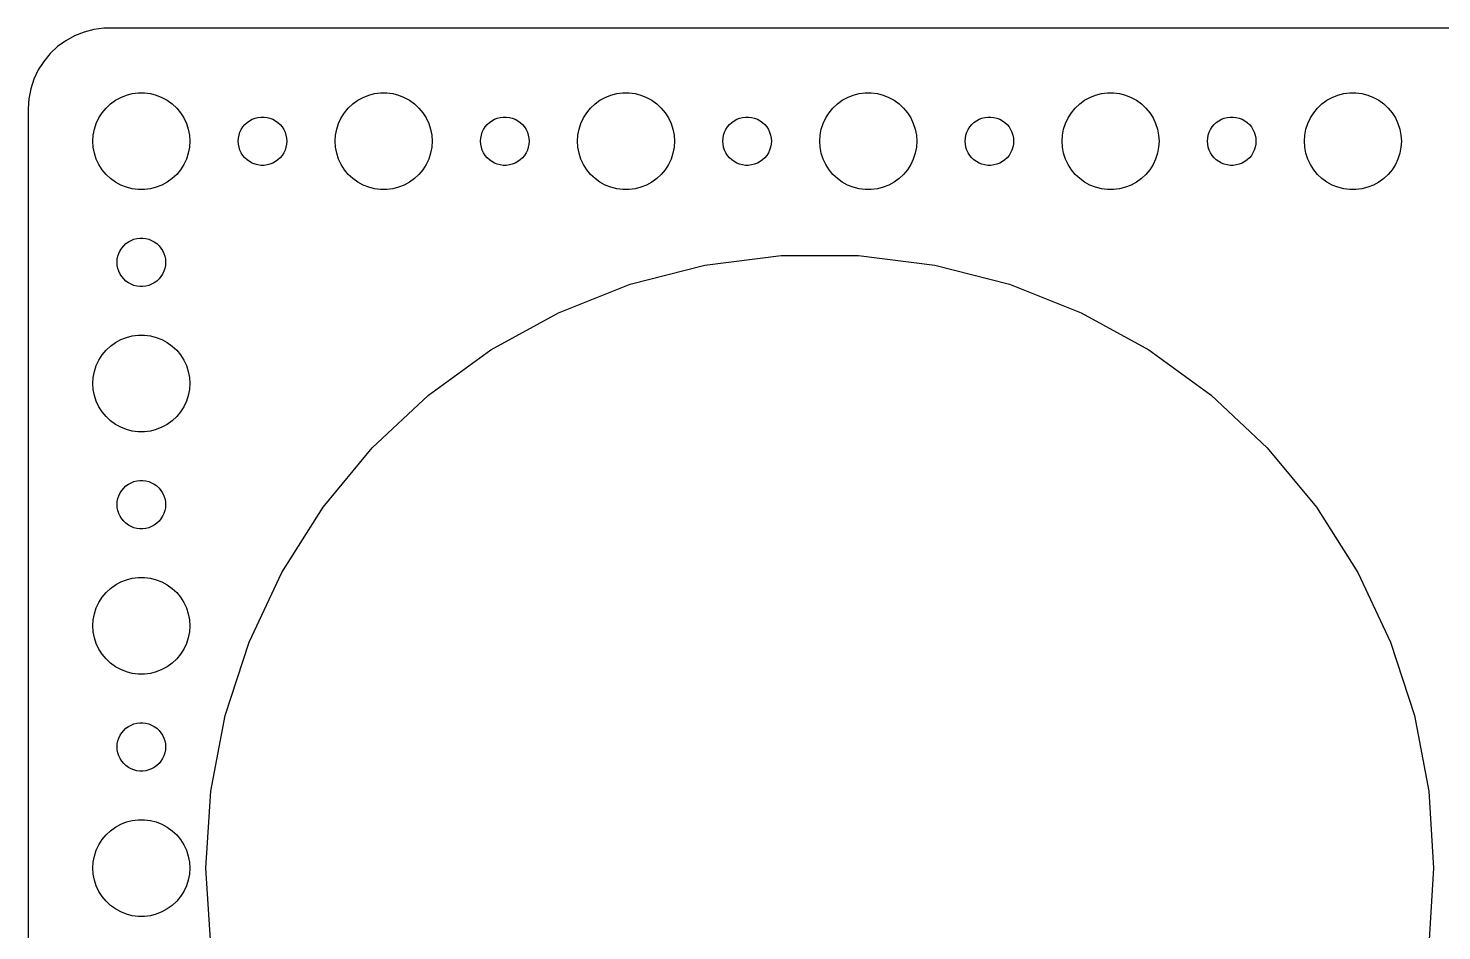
# Model space of a CAD drawing. Header units: metres. Extents: x -90 to 90, y -52 to 52.
# Drawn here: x -89.5 to -2, y -3.9 to 52 of the extents above; entities that cross this region are included whole.
import ezdxf

# ---------------------------------------------------------------- set-up
doc = ezdxf.new("R2010")
doc.units = ezdxf.units.M

msp = doc.modelspace()

# ---------------------------------------------------------------- linework, layer by layer
for p, q in [((-86.0451, 51.7553), (-86.6289, 51.5241)), ((-85.4369, 51.9114), (-86.0451, 51.7553)), ((-84.8139, 51.9901), (-85.4369, 51.9114)), ((84.8139, 51.9901), (-84.8139, 51.9901)), ((-87.6871, 50.8526), (-88.1448, 50.4227)), ((-87.1791, 51.2216), (-87.6871, 50.8526)), ((-86.6289, 51.5241), (-87.1791, 51.2216)), ((-88.5451, 49.9389), (-88.8815, 49.4088)), ((-88.1448, 50.4227), (-88.5451, 49.9389)), ((-88.8815, 49.4088), (-89.1489, 48.8406)), ((-89.3429, 48.2434), (-89.4606, 47.6267)), ((-89.1489, 48.8406), (-89.3429, 48.2434)), ((-89.4606, 47.6267), (-89.5, 47)), ((-84.6869, 47.0536), (-84.4123, 47.3115)), ((-84.4123, 47.3115), (-84.1075, 47.533)), ((-84.1075, 47.533), (-83.7773, 47.7145)), ((-83.7773, 47.7145), (-83.427, 47.8532)), ((-83.427, 47.8532), (-83.0621, 47.9469)), ((-83.0621, 47.9469), (-82.6884, 47.9941)), ((-82.6884, 47.9941), (-82.3116, 47.9941)), ((-82.3116, 47.9941), (-81.9379, 47.9469)), ((-81.9379, 47.9469), (-81.573, 47.8532)), ((-81.573, 47.8532), (-81.2227, 47.7145)), ((-81.2227, 47.7145), (-80.8925, 47.533)), ((-80.8925, 47.533), (-80.5877, 47.3115)), ((-80.5877, 47.3115), (-80.3131, 47.0536)), ((-69.6869, 47.0536), (-69.4123, 47.3115)), ((-69.4123, 47.3115), (-69.1075, 47.533)), ((-69.1075, 47.533), (-68.7773, 47.7145)), ((-68.7773, 47.7145), (-68.427, 47.8532)), ((-68.427, 47.8532), (-68.0621, 47.9469)), ((-68.0621, 47.9469), (-67.6884, 47.9941)), ((-67.6884, 47.9941), (-67.3116, 47.9941)), ((-67.3116, 47.9941), (-66.9379, 47.9469)), ((-66.9379, 47.9469), (-66.573, 47.8532)), ((-66.573, 47.8532), (-66.2227, 47.7145)), ((-66.2227, 47.7145), (-65.8925, 47.533)), ((-65.8925, 47.533), (-65.5877, 47.3115)), ((-65.5877, 47.3115), (-65.3131, 47.0536)), ((-54.6869, 47.0536), (-54.4123, 47.3115)), ((-54.4123, 47.3115), (-54.1075, 47.533)), ((-54.1075, 47.533), (-53.7773, 47.7145)), ((-53.7773, 47.7145), (-53.427, 47.8532)), ((-53.427, 47.8532), (-53.0621, 47.9469)), ((-53.0621, 47.9469), (-52.6884, 47.9941)), ((-52.6884, 47.9941), (-52.3116, 47.9941)), ((-52.3116, 47.9941), (-51.9379, 47.9469)), ((-51.9379, 47.9469), (-51.5729, 47.8532)), ((-51.5729, 47.8532), (-51.2227, 47.7145)), ((-51.2227, 47.7145), (-50.8925, 47.533)), ((-50.8925, 47.533), (-50.5877, 47.3115)), ((-50.5877, 47.3115), (-50.3131, 47.0536)), ((-39.6869, 47.0536), (-39.4123, 47.3115)), ((-39.4123, 47.3115), (-39.1075, 47.533)), ((-39.1075, 47.533), (-38.7773, 47.7145)), ((-38.7773, 47.7145), (-38.427, 47.8532)), ((-38.427, 47.8532), (-38.0621, 47.9469)), ((-38.0621, 47.9469), (-37.6884, 47.9941)), ((-37.6884, 47.9941), (-37.3116, 47.9941)), ((-37.3116, 47.9941), (-36.9379, 47.9469)), ((-36.9379, 47.9469), (-36.5729, 47.8532)), ((-36.5729, 47.8532), (-36.2227, 47.7145)), ((-36.2227, 47.7145), (-35.8925, 47.533)), ((-35.8925, 47.533), (-35.5877, 47.3115)), ((-35.5877, 47.3115), (-35.3131, 47.0536)), ((-24.6869, 47.0536), (-24.4123, 47.3115)), ((-24.4123, 47.3115), (-24.1075, 47.533)), ((-24.1075, 47.533), (-23.7773, 47.7145)), ((-23.7773, 47.7145), (-23.427, 47.8532)), ((-23.427, 47.8532), (-23.0621, 47.9469)), ((-23.0621, 47.9469), (-22.6884, 47.9941)), ((-22.6884, 47.9941), (-22.3116, 47.9941)), ((-22.3116, 47.9941), (-21.9379, 47.9469)), ((-21.9379, 47.9469), (-21.5729, 47.8532)), ((-21.5729, 47.8532), (-21.2227, 47.7145)), ((-21.2227, 47.7145), (-20.8925, 47.533)), ((-20.8925, 47.533), (-20.5877, 47.3115)), ((-20.5877, 47.3115), (-20.3131, 47.0536)), ((-9.6869, 47.0536), (-9.41226, 47.3115)), ((-9.41226, 47.3115), (-9.10747, 47.533)), ((-9.10747, 47.533), (-8.77733, 47.7145)), ((-8.77733, 47.7145), (-8.42705, 47.8532)), ((-8.42705, 47.8532), (-8.06213, 47.9469)), ((-8.06213, 47.9469), (-7.68837, 47.9941)), ((-7.68837, 47.9941), (-7.31161, 47.9941)), ((-7.31161, 47.9941), (-6.93785, 47.9469)), ((-6.93785, 47.9469), (-6.57294, 47.8532)), ((-6.57294, 47.8532), (-6.22266, 47.7145)), ((-6.22266, 47.7145), (-5.89252, 47.533)), ((-5.89252, 47.533), (-5.58772, 47.3115)), ((-5.58772, 47.3115), (-5.31308, 47.0536)), ((-89.5, 47), (-89.5, -47)), ((-85.2893, 46.1044), (-85.1289, 46.4453)), ((-85.1289, 46.4453), (-84.927, 46.7634)), ((-84.927, 46.7634), (-84.6869, 47.0536)), ((-80.3131, 47.0536), (-80.073, 46.7634)), ((-80.073, 46.7634), (-79.8711, 46.4453)), ((-79.8711, 46.4453), (-79.7107, 46.1044)), ((-75.6387, 46.3572), (-75.4635, 46.4266)), ((-75.4635, 46.4266), (-75.2811, 46.4734)), ((-75.2811, 46.4734), (-75.0942, 46.497)), ((-75.0942, 46.497), (-74.9058, 46.497)), ((-74.9058, 46.497), (-74.7189, 46.4734)), ((-74.7189, 46.4734), (-74.5365, 46.4266)), ((-74.5365, 46.4266), (-74.3613, 46.3572)), ((-70.2893, 46.1044), (-70.1289, 46.4453)), ((-70.1289, 46.4453), (-69.927, 46.7634)), ((-69.927, 46.7634), (-69.6869, 47.0536)), ((-65.3131, 47.0536), (-65.073, 46.7634)), ((-65.073, 46.7634), (-64.8711, 46.4453)), ((-64.8711, 46.4453), (-64.7107, 46.1044)), ((-60.6387, 46.3572), (-60.4635, 46.4266)), ((-60.4635, 46.4266), (-60.2811, 46.4734)), ((-60.2811, 46.4734), (-60.0942, 46.497)), ((-60.0942, 46.497), (-59.9058, 46.497)), ((-59.9058, 46.497), (-59.7189, 46.4734)), ((-59.7189, 46.4734), (-59.5365, 46.4266)), ((-59.5365, 46.4266), (-59.3613, 46.3572)), ((-55.2893, 46.1044), (-55.1289, 46.4453)), ((-55.1289, 46.4453), (-54.927, 46.7634)), ((-54.927, 46.7634), (-54.6869, 47.0536)), ((-50.3131, 47.0536), (-50.0729, 46.7634)), ((-50.0729, 46.7634), (-49.8711, 46.4453)), ((-49.8711, 46.4453), (-49.7107, 46.1044)), ((-45.6387, 46.3572), (-45.4635, 46.4266)), ((-45.4635, 46.4266), (-45.2811, 46.4734)), ((-45.2811, 46.4734), (-45.0942, 46.497)), ((-45.0942, 46.497), (-44.9058, 46.497)), ((-44.9058, 46.497), (-44.7189, 46.4734)), ((-44.7189, 46.4734), (-44.5365, 46.4266)), ((-44.5365, 46.4266), (-44.3613, 46.3572)), ((-40.2893, 46.1044), (-40.1289, 46.4453)), ((-40.1289, 46.4453), (-39.927, 46.7634)), ((-39.927, 46.7634), (-39.6869, 47.0536)), ((-35.3131, 47.0536), (-35.0729, 46.7634)), ((-35.0729, 46.7634), (-34.8711, 46.4453)), ((-34.8711, 46.4453), (-34.7107, 46.1044)), ((-30.6387, 46.3572), (-30.4635, 46.4266)), ((-30.4635, 46.4266), (-30.2811, 46.4734)), ((-30.2811, 46.4734), (-30.0942, 46.497)), ((-30.0942, 46.497), (-29.9058, 46.497)), ((-29.9058, 46.497), (-29.7189, 46.4734)), ((-29.7189, 46.4734), (-29.5365, 46.4266)), ((-29.5365, 46.4266), (-29.3613, 46.3572)), ((-25.2893, 46.1044), (-25.1289, 46.4453)), ((-25.1289, 46.4453), (-24.927, 46.7634)), ((-24.927, 46.7634), (-24.6869, 47.0536)), ((-20.3131, 47.0536), (-20.0729, 46.7634)), ((-20.0729, 46.7634), (-19.8711, 46.4453)), ((-19.8711, 46.4453), (-19.7107, 46.1044)), ((-15.6387, 46.3572), (-15.4635, 46.4266)), ((-15.4635, 46.4266), (-15.2811, 46.4734)), ((-15.2811, 46.4734), (-15.0942, 46.497)), ((-15.0942, 46.497), (-14.9058, 46.497)), ((-14.9058, 46.497), (-14.7189, 46.4734)), ((-14.7189, 46.4734), (-14.5365, 46.4266)), ((-14.5365, 46.4266), (-14.3613, 46.3572)), ((-10.2893, 46.1044), (-10.1289, 46.4453)), ((-10.1289, 46.4453), (-9.92705, 46.7634)), ((-9.92705, 46.7634), (-9.6869, 47.0536)), ((-5.31308, 47.0536), (-5.07294, 46.7634)), ((-5.07294, 46.7634), (-4.87108, 46.4453)), ((-4.87108, 46.4453), (-4.71066, 46.1044)), ((-85.4763, 45.376), (-85.4057, 45.7461)), ((-85.4057, 45.7461), (-85.2893, 46.1044)), ((-79.7107, 46.1044), (-79.5943, 45.7461)), ((-79.5943, 45.7461), (-79.5237, 45.376)), ((-76.4529, 45.373), (-76.3947, 45.5522)), ((-76.3947, 45.5522), (-76.3145, 45.7226)), ((-76.3145, 45.7226), (-76.2135, 45.8817)), ((-76.2135, 45.8817), (-76.0934, 46.0268)), ((-76.0934, 46.0268), (-75.9561, 46.1558)), ((-75.9561, 46.1558), (-75.8037, 46.2665)), ((-75.8037, 46.2665), (-75.6387, 46.3572)), ((-74.3613, 46.3572), (-74.1963, 46.2665)), ((-74.1963, 46.2665), (-74.0439, 46.1558)), ((-74.0439, 46.1558), (-73.9065, 46.0268)), ((-73.9065, 46.0268), (-73.7865, 45.8817)), ((-73.7865, 45.8817), (-73.6855, 45.7226)), ((-73.6855, 45.7226), (-73.6053, 45.5522)), ((-73.6053, 45.5522), (-73.5471, 45.373)), ((-70.4763, 45.376), (-70.4057, 45.7461)), ((-70.4057, 45.7461), (-70.2893, 46.1044)), ((-64.7107, 46.1044), (-64.5943, 45.7461)), ((-64.5943, 45.7461), (-64.5237, 45.376)), ((-61.4529, 45.373), (-61.3947, 45.5522)), ((-61.3947, 45.5522), (-61.3145, 45.7226)), ((-61.3145, 45.7226), (-61.2135, 45.8817)), ((-61.2135, 45.8817), (-61.0934, 46.0268)), ((-61.0934, 46.0268), (-60.9561, 46.1558)), ((-60.9561, 46.1558), (-60.8037, 46.2665)), ((-60.8037, 46.2665), (-60.6387, 46.3572)), ((-59.3613, 46.3572), (-59.1963, 46.2665)), ((-59.1963, 46.2665), (-59.0439, 46.1558)), ((-59.0439, 46.1558), (-58.9065, 46.0268)), ((-58.9065, 46.0268), (-58.7865, 45.8817)), ((-58.7865, 45.8817), (-58.6855, 45.7226)), ((-58.6855, 45.7226), (-58.6053, 45.5522)), ((-58.6053, 45.5522), (-58.5471, 45.373)), ((-55.4763, 45.376), (-55.4057, 45.7461)), ((-55.4057, 45.7461), (-55.2893, 46.1044)), ((-49.7107, 46.1044), (-49.5942, 45.7461)), ((-49.5942, 45.7461), (-49.5237, 45.376)), ((-46.4529, 45.373), (-46.3947, 45.5522)), ((-46.3947, 45.5522), (-46.3145, 45.7226)), ((-46.3145, 45.7226), (-46.2135, 45.8817)), ((-46.2135, 45.8817), (-46.0934, 46.0268)), ((-46.0934, 46.0268), (-45.9561, 46.1558)), ((-45.9561, 46.1558), (-45.8037, 46.2665)), ((-45.8037, 46.2665), (-45.6387, 46.3572)), ((-44.3613, 46.3572), (-44.1963, 46.2665)), ((-44.1963, 46.2665), (-44.0439, 46.1558)), ((-44.0439, 46.1558), (-43.9065, 46.0268)), ((-43.9065, 46.0268), (-43.7865, 45.8817)), ((-43.7865, 45.8817), (-43.6855, 45.7226)), ((-43.6855, 45.7226), (-43.6053, 45.5522)), ((-43.6053, 45.5522), (-43.5471, 45.373)), ((-40.4763, 45.376), (-40.4057, 45.7461)), ((-40.4057, 45.7461), (-40.2893, 46.1044)), ((-34.7107, 46.1044), (-34.5942, 45.7461)), ((-34.5942, 45.7461), (-34.5237, 45.376)), ((-31.4529, 45.373), (-31.3947, 45.5522)), ((-31.3947, 45.5522), (-31.3145, 45.7226)), ((-31.3145, 45.7226), (-31.2135, 45.8817)), ((-31.2135, 45.8817), (-31.0934, 46.0268)), ((-31.0934, 46.0268), (-30.9561, 46.1558)), ((-30.9561, 46.1558), (-30.8037, 46.2665)), ((-30.8037, 46.2665), (-30.6387, 46.3572)), ((-29.3613, 46.3572), (-29.1963, 46.2665)), ((-29.1963, 46.2665), (-29.0439, 46.1558)), ((-29.0439, 46.1558), (-28.9065, 46.0268)), ((-28.9065, 46.0268), (-28.7865, 45.8817)), ((-28.7865, 45.8817), (-28.6855, 45.7226)), ((-28.6855, 45.7226), (-28.6053, 45.5522)), ((-28.6053, 45.5522), (-28.5471, 45.373)), ((-25.4763, 45.376), (-25.4057, 45.7461)), ((-25.4057, 45.7461), (-25.2893, 46.1044)), ((-19.7107, 46.1044), (-19.5942, 45.7461)), ((-19.5942, 45.7461), (-19.5237, 45.376)), ((-16.4529, 45.373), (-16.3947, 45.5522)), ((-16.3947, 45.5522), (-16.3145, 45.7226)), ((-16.3145, 45.7226), (-16.2135, 45.8817)), ((-16.2135, 45.8817), (-16.0934, 46.0268)), ((-16.0934, 46.0268), (-15.9561, 46.1558)), ((-15.9561, 46.1558), (-15.8037, 46.2665)), ((-15.8037, 46.2665), (-15.6387, 46.3572)), ((-14.3613, 46.3572), (-14.1963, 46.2665)), ((-14.1963, 46.2665), (-14.0439, 46.1558)), ((-14.0439, 46.1558), (-13.9065, 46.0268)), ((-13.9065, 46.0268), (-13.7865, 45.8817)), ((-13.7865, 45.8817), (-13.6855, 45.7226)), ((-13.6855, 45.7226), (-13.6053, 45.5522)), ((-13.6053, 45.5522), (-13.5471, 45.373)), ((-10.4763, 45.376), (-10.4057, 45.7461)), ((-10.4057, 45.7461), (-10.2893, 46.1044)), ((-4.71066, 46.1044), (-4.59424, 45.7461)), ((-4.59424, 45.7461), (-4.52365, 45.376)), ((-85.5, 45), (-85.4763, 45.376)), ((-85.4763, 44.624), (-85.5, 45)), ((-79.5237, 45.376), (-79.5, 45)), ((-79.5, 45), (-79.5237, 44.624)), ((-76.5, 45), (-76.4882, 45.188)), ((-76.4882, 44.812), (-76.5, 45)), ((-76.4882, 45.188), (-76.4529, 45.373)), ((-76.4529, 44.627), (-76.4882, 44.812)), ((-76.3947, 44.4478), (-76.4529, 44.627)), ((-73.5471, 44.627), (-73.6053, 44.4478)), ((-73.5471, 45.373), (-73.5118, 45.188)), ((-73.5118, 44.812), (-73.5471, 44.627)), ((-73.5118, 45.188), (-73.5, 45)), ((-73.5, 45), (-73.5118, 44.812)), ((-70.5, 45), (-70.4763, 45.376)), ((-70.4763, 44.624), (-70.5, 45)), ((-64.5237, 45.376), (-64.5, 45)), ((-64.5, 45), (-64.5237, 44.624)), ((-61.5, 45), (-61.4882, 45.188)), ((-61.4882, 44.812), (-61.5, 45)), ((-61.4882, 45.188), (-61.4529, 45.373)), ((-61.4529, 44.627), (-61.4882, 44.812)), ((-61.3947, 44.4478), (-61.4529, 44.627)), ((-58.5471, 44.627), (-58.6053, 44.4478)), ((-58.5471, 45.373), (-58.5118, 45.188)), ((-58.5118, 44.812), (-58.5471, 44.627)), ((-58.5118, 45.188), (-58.5, 45)), ((-58.5, 45), (-58.5118, 44.812)), ((-55.5, 45), (-55.4763, 45.376)), ((-55.4763, 44.624), (-55.5, 45)), ((-49.5237, 45.376), (-49.5, 45)), ((-49.5, 45), (-49.5237, 44.624)), ((-46.5, 45), (-46.4882, 45.188)), ((-46.4882, 44.812), (-46.5, 45)), ((-46.4882, 45.188), (-46.4529, 45.373)), ((-46.4529, 44.627), (-46.4882, 44.812)), ((-46.3947, 44.4478), (-46.4529, 44.627)), ((-43.5471, 44.627), (-43.6053, 44.4478)), ((-43.5471, 45.373), (-43.5118, 45.188)), ((-43.5118, 44.812), (-43.5471, 44.627)), ((-43.5118, 45.188), (-43.5, 45)), ((-43.5, 45), (-43.5118, 44.812)), ((-40.5, 45), (-40.4763, 45.376)), ((-40.4763, 44.624), (-40.5, 45)), ((-34.5237, 45.376), (-34.5, 45)), ((-34.5, 45), (-34.5237, 44.624)), ((-31.5, 45), (-31.4882, 45.188)), ((-31.4882, 44.812), (-31.5, 45)), ((-31.4882, 45.188), (-31.4529, 45.373)), ((-31.4529, 44.627), (-31.4882, 44.812)), ((-31.3947, 44.4478), (-31.4529, 44.627)), ((-28.5471, 44.627), (-28.6053, 44.4478)), ((-28.5471, 45.373), (-28.5118, 45.188)), ((-28.5118, 44.812), (-28.5471, 44.627)), ((-28.5118, 45.188), (-28.5, 45)), ((-28.5, 45), (-28.5118, 44.812)), ((-25.5, 45), (-25.4763, 45.376)), ((-25.4763, 44.624), (-25.5, 45)), ((-19.5237, 45.376), (-19.5, 45)), ((-19.5, 45), (-19.5237, 44.624)), ((-16.5, 45), (-16.4882, 45.188)), ((-16.4882, 44.812), (-16.5, 45)), ((-16.4882, 45.188), (-16.4529, 45.373)), ((-16.4529, 44.627), (-16.4882, 44.812)), ((-16.3947, 44.4478), (-16.4529, 44.627)), ((-13.5471, 44.627), (-13.6053, 44.4478)), ((-13.5471, 45.373), (-13.5118, 45.188)), ((-13.5118, 44.812), (-13.5471, 44.627)), ((-13.5118, 45.188), (-13.5, 45)), ((-13.5, 45), (-13.5118, 44.812)), ((-10.5, 45), (-10.4763, 45.376)), ((-10.4763, 44.624), (-10.5, 45)), ((-4.52365, 45.376), (-4.5, 45)), ((-4.5, 45), (-4.52365, 44.624)), ((-85.4057, 44.2539), (-85.4763, 44.624)), ((-85.2893, 43.8956), (-85.4057, 44.2539)), ((-85.1289, 43.5547), (-85.2893, 43.8956)), ((-79.7107, 43.8956), (-79.8711, 43.5547)), ((-79.5943, 44.2539), (-79.7107, 43.8956)), ((-79.5237, 44.624), (-79.5943, 44.2539)), ((-76.3145, 44.2774), (-76.3947, 44.4478)), ((-76.2135, 44.1183), (-76.3145, 44.2774)), ((-76.0934, 43.9732), (-76.2135, 44.1183)), ((-75.9561, 43.8442), (-76.0934, 43.9732)), ((-75.8037, 43.7335), (-75.9561, 43.8442)), ((-74.0439, 43.8442), (-74.1963, 43.7335)), ((-73.9065, 43.9732), (-74.0439, 43.8442)), ((-73.7865, 44.1183), (-73.9065, 43.9732)), ((-73.6855, 44.2774), (-73.7865, 44.1183)), ((-73.6053, 44.4478), (-73.6855, 44.2774)), ((-70.4057, 44.2539), (-70.4763, 44.624)), ((-70.2893, 43.8956), (-70.4057, 44.2539)), ((-70.1289, 43.5547), (-70.2893, 43.8956)), ((-64.7107, 43.8956), (-64.8711, 43.5547)), ((-64.5943, 44.2539), (-64.7107, 43.8956)), ((-64.5237, 44.624), (-64.5943, 44.2539)), ((-61.3145, 44.2774), (-61.3947, 44.4478)), ((-61.2135, 44.1183), (-61.3145, 44.2774)), ((-61.0934, 43.9732), (-61.2135, 44.1183)), ((-60.9561, 43.8442), (-61.0934, 43.9732)), ((-60.8037, 43.7335), (-60.9561, 43.8442)), ((-59.0439, 43.8442), (-59.1963, 43.7335)), ((-58.9065, 43.9732), (-59.0439, 43.8442)), ((-58.7865, 44.1183), (-58.9065, 43.9732)), ((-58.6855, 44.2774), (-58.7865, 44.1183)), ((-58.6053, 44.4478), (-58.6855, 44.2774)), ((-55.4057, 44.2539), (-55.4763, 44.624)), ((-55.2893, 43.8956), (-55.4057, 44.2539)), ((-55.1289, 43.5547), (-55.2893, 43.8956)), ((-49.7107, 43.8956), (-49.8711, 43.5547)), ((-49.5942, 44.2539), (-49.7107, 43.8956)), ((-49.5237, 44.624), (-49.5942, 44.2539)), ((-46.3145, 44.2774), (-46.3947, 44.4478)), ((-46.2135, 44.1183), (-46.3145, 44.2774)), ((-46.0934, 43.9732), (-46.2135, 44.1183)), ((-45.9561, 43.8442), (-46.0934, 43.9732)), ((-45.8037, 43.7335), (-45.9561, 43.8442)), ((-44.0439, 43.8442), (-44.1963, 43.7335)), ((-43.9065, 43.9732), (-44.0439, 43.8442)), ((-43.7865, 44.1183), (-43.9065, 43.9732)), ((-43.6855, 44.2774), (-43.7865, 44.1183)), ((-43.6053, 44.4478), (-43.6855, 44.2774)), ((-40.4057, 44.2539), (-40.4763, 44.624)), ((-40.2893, 43.8956), (-40.4057, 44.2539)), ((-40.1289, 43.5547), (-40.2893, 43.8956)), ((-34.7107, 43.8956), (-34.8711, 43.5547)), ((-34.5942, 44.2539), (-34.7107, 43.8956)), ((-34.5237, 44.624), (-34.5942, 44.2539)), ((-31.3145, 44.2774), (-31.3947, 44.4478)), ((-31.2135, 44.1183), (-31.3145, 44.2774)), ((-31.0934, 43.9732), (-31.2135, 44.1183)), ((-30.9561, 43.8442), (-31.0934, 43.9732)), ((-30.8037, 43.7335), (-30.9561, 43.8442)), ((-29.0439, 43.8442), (-29.1963, 43.7335)), ((-28.9065, 43.9732), (-29.0439, 43.8442)), ((-28.7865, 44.1183), (-28.9065, 43.9732)), ((-28.6855, 44.2774), (-28.7865, 44.1183)), ((-28.6053, 44.4478), (-28.6855, 44.2774)), ((-25.4057, 44.2539), (-25.4763, 44.624)), ((-25.2893, 43.8956), (-25.4057, 44.2539)), ((-25.1289, 43.5547), (-25.2893, 43.8956)), ((-19.7107, 43.8956), (-19.8711, 43.5547)), ((-19.5942, 44.2539), (-19.7107, 43.8956)), ((-19.5237, 44.624), (-19.5942, 44.2539)), ((-16.3145, 44.2774), (-16.3947, 44.4478)), ((-16.2135, 44.1183), (-16.3145, 44.2774)), ((-16.0934, 43.9732), (-16.2135, 44.1183)), ((-15.9561, 43.8442), (-16.0934, 43.9732)), ((-15.8037, 43.7335), (-15.9561, 43.8442)), ((-14.0439, 43.8442), (-14.1963, 43.7335)), ((-13.9065, 43.9732), (-14.0439, 43.8442)), ((-13.7865, 44.1183), (-13.9065, 43.9732)), ((-13.6855, 44.2774), (-13.7865, 44.1183)), ((-13.6053, 44.4478), (-13.6855, 44.2774)), ((-10.4057, 44.2539), (-10.4763, 44.624)), ((-10.2893, 43.8956), (-10.4057, 44.2539)), ((-10.1289, 43.5547), (-10.2893, 43.8956)), ((-4.71066, 43.8956), (-4.87108, 43.5547)), ((-4.59424, 44.2539), (-4.71066, 43.8956)), ((-4.52365, 44.624), (-4.59424, 44.2539)), ((-84.927, 43.2366), (-85.1289, 43.5547)), ((-84.6869, 42.9464), (-84.927, 43.2366)), ((-84.4123, 42.6885), (-84.6869, 42.9464)), ((-80.3131, 42.9464), (-80.5877, 42.6885)), ((-80.073, 43.2366), (-80.3131, 42.9464)), ((-79.8711, 43.5547), (-80.073, 43.2366)), ((-75.6387, 43.6428), (-75.8037, 43.7335)), ((-75.4635, 43.5734), (-75.6387, 43.6428)), ((-75.2811, 43.5266), (-75.4635, 43.5734)), ((-75.0942, 43.503), (-75.2811, 43.5266)), ((-74.9058, 43.503), (-75.0942, 43.503)), ((-74.7189, 43.5266), (-74.9058, 43.503)), ((-74.5365, 43.5734), (-74.7189, 43.5266)), ((-74.3613, 43.6428), (-74.5365, 43.5734)), ((-74.1963, 43.7335), (-74.3613, 43.6428)), ((-69.927, 43.2366), (-70.1289, 43.5547)), ((-69.6869, 42.9464), (-69.927, 43.2366)), ((-69.4123, 42.6885), (-69.6869, 42.9464)), ((-65.3131, 42.9464), (-65.5877, 42.6885)), ((-65.073, 43.2366), (-65.3131, 42.9464)), ((-64.8711, 43.5547), (-65.073, 43.2366)), ((-60.6387, 43.6428), (-60.8037, 43.7335)), ((-60.4635, 43.5734), (-60.6387, 43.6428)), ((-60.2811, 43.5266), (-60.4635, 43.5734)), ((-60.0942, 43.503), (-60.2811, 43.5266)), ((-59.9058, 43.503), (-60.0942, 43.503)), ((-59.7189, 43.5266), (-59.9058, 43.503)), ((-59.5365, 43.5734), (-59.7189, 43.5266)), ((-59.3613, 43.6428), (-59.5365, 43.5734)), ((-59.1963, 43.7335), (-59.3613, 43.6428)), ((-54.927, 43.2366), (-55.1289, 43.5547)), ((-54.6869, 42.9464), (-54.927, 43.2366)), ((-54.4123, 42.6885), (-54.6869, 42.9464)), ((-50.3131, 42.9464), (-50.5877, 42.6885)), ((-50.0729, 43.2366), (-50.3131, 42.9464)), ((-49.8711, 43.5547), (-50.0729, 43.2366)), ((-45.6387, 43.6428), (-45.8037, 43.7335)), ((-45.4635, 43.5734), (-45.6387, 43.6428)), ((-45.2811, 43.5266), (-45.4635, 43.5734)), ((-45.0942, 43.503), (-45.2811, 43.5266)), ((-44.9058, 43.503), (-45.0942, 43.503)), ((-44.7189, 43.5266), (-44.9058, 43.503)), ((-44.5365, 43.5734), (-44.7189, 43.5266)), ((-44.3613, 43.6428), (-44.5365, 43.5734)), ((-44.1963, 43.7335), (-44.3613, 43.6428)), ((-39.927, 43.2366), (-40.1289, 43.5547)), ((-39.6869, 42.9464), (-39.927, 43.2366)), ((-39.4123, 42.6885), (-39.6869, 42.9464)), ((-35.3131, 42.9464), (-35.5877, 42.6885)), ((-35.0729, 43.2366), (-35.3131, 42.9464)), ((-34.8711, 43.5547), (-35.0729, 43.2366)), ((-30.6387, 43.6428), (-30.8037, 43.7335)), ((-30.4635, 43.5734), (-30.6387, 43.6428)), ((-30.2811, 43.5266), (-30.4635, 43.5734)), ((-30.0942, 43.503), (-30.2811, 43.5266)), ((-29.9058, 43.503), (-30.0942, 43.503)), ((-29.7189, 43.5266), (-29.9058, 43.503)), ((-29.5365, 43.5734), (-29.7189, 43.5266)), ((-29.3613, 43.6428), (-29.5365, 43.5734)), ((-29.1963, 43.7335), (-29.3613, 43.6428)), ((-24.927, 43.2366), (-25.1289, 43.5547)), ((-24.6869, 42.9464), (-24.927, 43.2366)), ((-24.4123, 42.6885), (-24.6869, 42.9464)), ((-20.3131, 42.9464), (-20.5877, 42.6885)), ((-20.0729, 43.2366), (-20.3131, 42.9464)), ((-19.8711, 43.5547), (-20.0729, 43.2366)), ((-15.6387, 43.6428), (-15.8037, 43.7335)), ((-15.4635, 43.5734), (-15.6387, 43.6428)), ((-15.2811, 43.5266), (-15.4635, 43.5734)), ((-15.0942, 43.503), (-15.2811, 43.5266)), ((-14.9058, 43.503), (-15.0942, 43.503)), ((-14.7189, 43.5266), (-14.9058, 43.503)), ((-14.5365, 43.5734), (-14.7189, 43.5266)), ((-14.3613, 43.6428), (-14.5365, 43.5734)), ((-14.1963, 43.7335), (-14.3613, 43.6428)), ((-9.92705, 43.2366), (-10.1289, 43.5547)), ((-9.6869, 42.9464), (-9.92705, 43.2366)), ((-9.41226, 42.6885), (-9.6869, 42.9464)), ((-5.31308, 42.9464), (-5.58772, 42.6885)), ((-5.07294, 43.2366), (-5.31308, 42.9464)), ((-4.87108, 43.5547), (-5.07294, 43.2366)), ((-84.1075, 42.467), (-84.4123, 42.6885)), ((-83.7773, 42.2855), (-84.1075, 42.467)), ((-83.427, 42.1468), (-83.7773, 42.2855)), ((-83.0621, 42.0531), (-83.427, 42.1468)), ((-82.6884, 42.0059), (-83.0621, 42.0531)), ((-82.3116, 42.0059), (-82.6884, 42.0059)), ((-81.9379, 42.0531), (-82.3116, 42.0059)), ((-81.573, 42.1468), (-81.9379, 42.0531)), ((-81.2227, 42.2855), (-81.573, 42.1468)), ((-80.8925, 42.467), (-81.2227, 42.2855)), ((-80.5877, 42.6885), (-80.8925, 42.467)), ((-69.1075, 42.467), (-69.4123, 42.6885)), ((-68.7773, 42.2855), (-69.1075, 42.467)), ((-68.427, 42.1468), (-68.7773, 42.2855)), ((-68.0621, 42.0531), (-68.427, 42.1468)), ((-67.6884, 42.0059), (-68.0621, 42.0531)), ((-67.3116, 42.0059), (-67.6884, 42.0059)), ((-66.9379, 42.0531), (-67.3116, 42.0059)), ((-66.573, 42.1468), (-66.9379, 42.0531)), ((-66.2227, 42.2855), (-66.573, 42.1468)), ((-65.8925, 42.467), (-66.2227, 42.2855)), ((-65.5877, 42.6885), (-65.8925, 42.467)), ((-54.1075, 42.467), (-54.4123, 42.6885)), ((-53.7773, 42.2855), (-54.1075, 42.467)), ((-53.427, 42.1468), (-53.7773, 42.2855)), ((-53.0621, 42.0531), (-53.427, 42.1468)), ((-52.6884, 42.0059), (-53.0621, 42.0531)), ((-52.3116, 42.0059), (-52.6884, 42.0059)), ((-51.9379, 42.0531), (-52.3116, 42.0059)), ((-51.5729, 42.1468), (-51.9379, 42.0531)), ((-51.2227, 42.2855), (-51.5729, 42.1468)), ((-50.8925, 42.467), (-51.2227, 42.2855)), ((-50.5877, 42.6885), (-50.8925, 42.467)), ((-39.1075, 42.467), (-39.4123, 42.6885)), ((-38.7773, 42.2855), (-39.1075, 42.467)), ((-38.427, 42.1468), (-38.7773, 42.2855)), ((-38.0621, 42.0531), (-38.427, 42.1468)), ((-37.6884, 42.0059), (-38.0621, 42.0531)), ((-37.3116, 42.0059), (-37.6884, 42.0059)), ((-36.9379, 42.0531), (-37.3116, 42.0059)), ((-36.5729, 42.1468), (-36.9379, 42.0531)), ((-36.2227, 42.2855), (-36.5729, 42.1468)), ((-35.8925, 42.467), (-36.2227, 42.2855)), ((-35.5877, 42.6885), (-35.8925, 42.467)), ((-24.1075, 42.467), (-24.4123, 42.6885)), ((-23.7773, 42.2855), (-24.1075, 42.467)), ((-23.427, 42.1468), (-23.7773, 42.2855)), ((-23.0621, 42.0531), (-23.427, 42.1468)), ((-22.6884, 42.0059), (-23.0621, 42.0531)), ((-22.3116, 42.0059), (-22.6884, 42.0059)), ((-21.9379, 42.0531), (-22.3116, 42.0059)), ((-21.5729, 42.1468), (-21.9379, 42.0531)), ((-21.2227, 42.2855), (-21.5729, 42.1468)), ((-20.8925, 42.467), (-21.2227, 42.2855)), ((-20.5877, 42.6885), (-20.8925, 42.467)), ((-9.10747, 42.467), (-9.41226, 42.6885)), ((-8.77733, 42.2855), (-9.10747, 42.467)), ((-8.42705, 42.1468), (-8.77733, 42.2855)), ((-8.06213, 42.0531), (-8.42705, 42.1468)), ((-7.68837, 42.0059), (-8.06213, 42.0531)), ((-7.31161, 42.0059), (-7.68837, 42.0059)), ((-6.93785, 42.0531), (-7.31161, 42.0059)), ((-6.57294, 42.1468), (-6.93785, 42.0531)), ((-6.22266, 42.2855), (-6.57294, 42.1468)), ((-5.89252, 42.467), (-6.22266, 42.2855)), ((-5.58772, 42.6885), (-5.89252, 42.467)), ((-83.7135, 38.3817), (-83.5934, 38.5268)), ((-83.5934, 38.5268), (-83.4561, 38.6558)), ((-83.4561, 38.6558), (-83.3037, 38.7665)), ((-83.3037, 38.7665), (-83.1387, 38.8572)), ((-83.1387, 38.8572), (-82.9635, 38.9266)), ((-82.9635, 38.9266), (-82.7811, 38.9734)), ((-82.7811, 38.9734), (-82.5942, 38.997)), ((-82.5942, 38.997), (-82.4058, 38.997)), ((-82.4058, 38.997), (-82.2189, 38.9734)), ((-82.2189, 38.9734), (-82.0365, 38.9266)), ((-82.0365, 38.9266), (-81.8613, 38.8572)), ((-81.8613, 38.8572), (-81.6963, 38.7665)), ((-81.6963, 38.7665), (-81.5439, 38.6558)), ((-81.5439, 38.6558), (-81.4065, 38.5268)), ((-81.4065, 38.5268), (-81.2865, 38.3817)), ((-84, 37.5), (-83.9882, 37.688)), ((-83.9882, 37.688), (-83.9529, 37.873)), ((-83.9529, 37.873), (-83.8947, 38.0522)), ((-83.8947, 38.0522), (-83.8145, 38.2226)), ((-83.8145, 38.2226), (-83.7135, 38.3817)), ((-81.2865, 38.3817), (-81.1855, 38.2226)), ((-81.1855, 38.2226), (-81.1053, 38.0522)), ((-81.1053, 38.0522), (-81.0471, 37.873)), ((-81.0471, 37.873), (-81.0118, 37.688)), ((-81.0118, 37.688), (-81, 37.5)), ((-47.6205, 37.3269), (-42.886, 37.925)), ((-42.886, 37.925), (-38.114, 37.925)), ((-38.114, 37.925), (-33.3795, 37.3269)), ((-83.9882, 37.312), (-84, 37.5)), ((-83.9529, 37.127), (-83.9882, 37.312)), ((-83.8947, 36.9478), (-83.9529, 37.127)), ((-83.8145, 36.7774), (-83.8947, 36.9478)), ((-83.7135, 36.6183), (-83.8145, 36.7774)), ((-81.1855, 36.7774), (-81.2865, 36.6183)), ((-81.1053, 36.9478), (-81.1855, 36.7774)), ((-81.0471, 37.127), (-81.1053, 36.9478)), ((-81.0118, 37.312), (-81.0471, 37.127)), ((-81, 37.5), (-81.0118, 37.312)), ((-52.2426, 36.1401), (-47.6205, 37.3269)), ((-33.3795, 37.3269), (-28.7574, 36.1401)), ((-83.5934, 36.4732), (-83.7135, 36.6183)), ((-83.4561, 36.3442), (-83.5934, 36.4732)), ((-83.3037, 36.2335), (-83.4561, 36.3442)), ((-83.1387, 36.1428), (-83.3037, 36.2335)), ((-82.9635, 36.0734), (-83.1387, 36.1428)), ((-82.7811, 36.0266), (-82.9635, 36.0734)), ((-82.5942, 36.003), (-82.7811, 36.0266)), ((-82.4058, 36.003), (-82.5942, 36.003)), ((-82.2189, 36.0266), (-82.4058, 36.003)), ((-82.0365, 36.0734), (-82.2189, 36.0266)), ((-81.8613, 36.1428), (-82.0365, 36.0734)), ((-81.6963, 36.2335), (-81.8613, 36.1428)), ((-81.5439, 36.3442), (-81.6963, 36.2335)), ((-81.4065, 36.4732), (-81.5439, 36.3442)), ((-81.2865, 36.6183), (-81.4065, 36.4732)), ((-56.6796, 34.3834), (-52.2426, 36.1401)), ((-28.7574, 36.1401), (-24.3204, 34.3834)), ((-60.8614, 32.0845), (-56.6796, 34.3834)), ((-24.3204, 34.3834), (-20.1386, 32.0845)), ((-84.4123, 32.3115), (-84.1075, 32.533)), ((-84.1075, 32.533), (-83.7773, 32.7145)), ((-83.7773, 32.7145), (-83.427, 32.8532)), ((-83.427, 32.8532), (-83.0621, 32.9469)), ((-83.0621, 32.9469), (-82.6884, 32.9941)), ((-82.6884, 32.9941), (-82.3116, 32.9941)), ((-82.3116, 32.9941), (-81.9379, 32.9469)), ((-81.9379, 32.9469), (-81.573, 32.8532)), ((-81.573, 32.8532), (-81.2227, 32.7145)), ((-81.2227, 32.7145), (-80.8925, 32.533)), ((-80.8925, 32.533), (-80.5877, 32.3115)), ((-85.1289, 31.4453), (-84.927, 31.7634)), ((-84.927, 31.7634), (-84.6869, 32.0536)), ((-84.6869, 32.0536), (-84.4123, 32.3115)), ((-80.5877, 32.3115), (-80.3131, 32.0536)), ((-80.3131, 32.0536), (-80.073, 31.7634)), ((-80.073, 31.7634), (-79.8711, 31.4453)), ((-64.7221, 29.2795), (-60.8614, 32.0845)), ((-20.1386, 32.0845), (-16.2779, 29.2795)), ((-85.4763, 30.376), (-85.4057, 30.7461)), ((-85.4057, 30.7461), (-85.2893, 31.1044)), ((-85.2893, 31.1044), (-85.1289, 31.4453)), ((-79.8711, 31.4453), (-79.7107, 31.1044)), ((-79.7107, 31.1044), (-79.5943, 30.7461)), ((-79.5943, 30.7461), (-79.5237, 30.376)), ((-85.5, 30), (-85.4763, 30.376)), ((-85.4763, 29.624), (-85.5, 30)), ((-79.5237, 30.376), (-79.5, 30)), ((-79.5, 30), (-79.5237, 29.624)), ((-85.4057, 29.2539), (-85.4763, 29.624)), ((-85.2893, 28.8956), (-85.4057, 29.2539)), ((-85.1289, 28.5547), (-85.2893, 28.8956)), ((-79.7107, 28.8956), (-79.8711, 28.5547)), ((-79.5943, 29.2539), (-79.7107, 28.8956)), ((-79.5237, 29.624), (-79.5943, 29.2539)), ((-68.2008, 26.0128), (-64.7221, 29.2795)), ((-16.2779, 29.2795), (-12.7992, 26.0128)), ((-84.927, 28.2366), (-85.1289, 28.5547)), ((-84.6869, 27.9464), (-84.927, 28.2366)), ((-80.073, 28.2366), (-80.3131, 27.9464)), ((-79.8711, 28.5547), (-80.073, 28.2366)), ((-84.4123, 27.6884), (-84.6869, 27.9464)), ((-84.1075, 27.467), (-84.4123, 27.6884)), ((-83.7773, 27.2855), (-84.1075, 27.467)), ((-83.427, 27.1468), (-83.7773, 27.2855)), ((-83.0621, 27.0531), (-83.427, 27.1468)), ((-81.573, 27.1468), (-81.9379, 27.0531)), ((-81.2227, 27.2855), (-81.573, 27.1468)), ((-80.8925, 27.467), (-81.2227, 27.2855)), ((-80.5877, 27.6884), (-80.8925, 27.467)), ((-80.3131, 27.9464), (-80.5877, 27.6884)), ((-82.6884, 27.0059), (-83.0621, 27.0531)), ((-82.3116, 27.0059), (-82.6884, 27.0059)), ((-81.9379, 27.0531), (-82.3116, 27.0059)), ((-71.2426, 22.3358), (-68.2008, 26.0128)), ((-12.7992, 26.0128), (-9.75734, 22.3358)), ((-83.5934, 23.5268), (-83.4561, 23.6558)), ((-83.4561, 23.6558), (-83.3037, 23.7665)), ((-83.3037, 23.7665), (-83.1387, 23.8572)), ((-83.1387, 23.8572), (-82.9635, 23.9266)), ((-82.9635, 23.9266), (-82.7811, 23.9734)), ((-82.7811, 23.9734), (-82.5942, 23.997)), ((-82.5942, 23.997), (-82.4058, 23.997)), ((-82.4058, 23.997), (-82.2189, 23.9734)), ((-82.2189, 23.9734), (-82.0365, 23.9266)), ((-82.0365, 23.9266), (-81.8613, 23.8572)), ((-81.8613, 23.8572), (-81.6963, 23.7665)), ((-81.6963, 23.7665), (-81.5439, 23.6558)), ((-81.5439, 23.6558), (-81.4065, 23.5268)), ((-83.9882, 22.688), (-83.9529, 22.873)), ((-83.9529, 22.873), (-83.8947, 23.0522)), ((-83.8947, 23.0522), (-83.8145, 23.2226)), ((-83.8145, 23.2226), (-83.7135, 23.3817)), ((-83.7135, 23.3817), (-83.5934, 23.5268)), ((-81.4065, 23.5268), (-81.2865, 23.3817)), ((-81.2865, 23.3817), (-81.1855, 23.2226)), ((-81.1855, 23.2226), (-81.1053, 23.0522)), ((-81.1053, 23.0522), (-81.0471, 22.873)), ((-81.0471, 22.873), (-81.0118, 22.688)), ((-84, 22.5), (-83.9882, 22.688)), ((-83.9882, 22.312), (-84, 22.5)), ((-83.9529, 22.127), (-83.9882, 22.312)), ((-83.8947, 21.9478), (-83.9529, 22.127)), ((-83.8145, 21.7774), (-83.8947, 21.9478)), ((-81.1053, 21.9478), (-81.1855, 21.7774)), ((-81.0471, 22.127), (-81.1053, 21.9478)), ((-81.0118, 22.312), (-81.0471, 22.127)), ((-81.0118, 22.688), (-81, 22.5)), ((-81, 22.5), (-81.0118, 22.312)), ((-73.7997, 18.3066), (-71.2426, 22.3358)), ((-9.75734, 22.3358), (-7.20033, 18.3066)), ((-83.7135, 21.6183), (-83.8145, 21.7774)), ((-83.5934, 21.4732), (-83.7135, 21.6183)), ((-83.4561, 21.3442), (-83.5934, 21.4732)), ((-83.3037, 21.2335), (-83.4561, 21.3442)), ((-83.1387, 21.1427), (-83.3037, 21.2335)), ((-82.9635, 21.0734), (-83.1387, 21.1427)), ((-82.7811, 21.0266), (-82.9635, 21.0734)), ((-82.5942, 21.003), (-82.7811, 21.0266)), ((-82.4058, 21.003), (-82.5942, 21.003)), ((-82.2189, 21.0266), (-82.4058, 21.003)), ((-82.0365, 21.0734), (-82.2189, 21.0266)), ((-81.8613, 21.1427), (-82.0365, 21.0734)), ((-81.6963, 21.2335), (-81.8613, 21.1427)), ((-81.5439, 21.3442), (-81.6963, 21.2335)), ((-81.4065, 21.4732), (-81.5439, 21.3442)), ((-81.2865, 21.6183), (-81.4065, 21.4732)), ((-81.1855, 21.7774), (-81.2865, 21.6183)), ((-84.4123, 17.3115), (-84.1075, 17.533)), ((-84.1075, 17.533), (-83.7773, 17.7145)), ((-83.7773, 17.7145), (-83.427, 17.8532)), ((-83.427, 17.8532), (-83.0621, 17.9469)), ((-83.0621, 17.9469), (-82.6884, 17.9941)), ((-82.6884, 17.9941), (-82.3116, 17.9941)), ((-82.3116, 17.9941), (-81.9379, 17.9469)), ((-81.9379, 17.9469), (-81.573, 17.8532)), ((-81.573, 17.8532), (-81.2227, 17.7145)), ((-81.2227, 17.7145), (-80.8925, 17.533)), ((-80.8925, 17.533), (-80.5877, 17.3115)), ((-75.8315, 13.9887), (-73.7997, 18.3066)), ((-7.20033, 18.3066), (-5.16849, 13.9887)), ((-85.1289, 16.4453), (-84.927, 16.7634)), ((-84.927, 16.7634), (-84.6869, 17.0536)), ((-84.6869, 17.0536), (-84.4123, 17.3115)), ((-80.5877, 17.3115), (-80.3131, 17.0536)), ((-80.3131, 17.0536), (-80.073, 16.7634)), ((-80.073, 16.7634), (-79.8711, 16.4453)), ((-85.4057, 15.7461), (-85.2893, 16.1044)), ((-85.2893, 16.1044), (-85.1289, 16.4453)), ((-79.8711, 16.4453), (-79.7107, 16.1044)), ((-79.7107, 16.1044), (-79.5943, 15.7461)), ((-85.5, 15), (-85.4763, 15.376)), ((-85.4763, 14.624), (-85.5, 15)), ((-85.4763, 15.376), (-85.4057, 15.7461)), ((-79.5943, 15.7461), (-79.5237, 15.376)), ((-79.5237, 15.376), (-79.5, 15)), ((-79.5, 15), (-79.5237, 14.624)), ((-85.4057, 14.2539), (-85.4763, 14.624)), ((-85.2893, 13.8956), (-85.4057, 14.2539)), ((-79.5943, 14.2539), (-79.7107, 13.8956)), ((-79.5237, 14.624), (-79.5943, 14.2539)), ((-85.1289, 13.5547), (-85.2893, 13.8956)), ((-84.927, 13.2366), (-85.1289, 13.5547)), ((-84.6869, 12.9464), (-84.927, 13.2366)), ((-80.073, 13.2366), (-80.3131, 12.9464)), ((-79.8711, 13.5547), (-80.073, 13.2366)), ((-79.7107, 13.8956), (-79.8711, 13.5547)), ((-77.3062, 9.45021), (-75.8315, 13.9887)), ((-5.16849, 13.9887), (-3.69383, 9.45021)), ((-84.4123, 12.6884), (-84.6869, 12.9464)), ((-84.1075, 12.467), (-84.4123, 12.6884)), ((-83.7773, 12.2855), (-84.1075, 12.467)), ((-83.427, 12.1468), (-83.7773, 12.2855)), ((-81.2227, 12.2855), (-81.573, 12.1468)), ((-80.8925, 12.467), (-81.2227, 12.2855)), ((-80.5877, 12.6884), (-80.8925, 12.467)), ((-80.3131, 12.9464), (-80.5877, 12.6884)), ((-83.0621, 12.0531), (-83.427, 12.1468)), ((-82.6884, 12.0059), (-83.0621, 12.0531)), ((-82.3116, 12.0059), (-82.6884, 12.0059)), ((-81.9379, 12.0531), (-82.3116, 12.0059)), ((-81.573, 12.1468), (-81.9379, 12.0531)), ((-83.4561, 8.65576), (-83.3037, 8.76648)), ((-83.3037, 8.76648), (-83.1387, 8.85724)), ((-83.1387, 8.85724), (-82.9635, 8.92657)), ((-82.9635, 8.92657), (-82.7811, 8.97342)), ((-82.7811, 8.97342), (-82.5942, 8.99704)), ((-82.5942, 8.99704), (-82.4058, 8.99704)), ((-82.4058, 8.99704), (-82.2189, 8.97342)), ((-82.2189, 8.97342), (-82.0365, 8.92657)), ((-82.0365, 8.92657), (-81.8613, 8.85724)), ((-81.8613, 8.85724), (-81.6963, 8.76648)), ((-81.6963, 8.76648), (-81.5439, 8.65576)), ((-78.2003, 4.76265), (-77.3062, 9.45021)), ((-3.69383, 9.45021), (-2.79964, 4.76265)), ((-83.9529, 7.87303), (-83.8947, 8.05219)), ((-83.8947, 8.05219), (-83.8145, 8.22263)), ((-83.8145, 8.22263), (-83.7135, 8.38167)), ((-83.7135, 8.38167), (-83.5934, 8.52681)), ((-83.5934, 8.52681), (-83.4561, 8.65576)), ((-81.5439, 8.65576), (-81.4065, 8.52681)), ((-81.4065, 8.52681), (-81.2865, 8.38167)), ((-81.2865, 8.38167), (-81.1855, 8.22263)), ((-81.1855, 8.22263), (-81.1053, 8.05219)), ((-81.1053, 8.05219), (-81.0471, 7.87303)), ((-84, 7.5), (-83.9882, 7.68799)), ((-83.9882, 7.312), (-84, 7.5)), ((-83.9882, 7.68799), (-83.9529, 7.87303)), ((-83.9529, 7.12695), (-83.9882, 7.312)), ((-83.8947, 6.9478), (-83.9529, 7.12695)), ((-81.0471, 7.12695), (-81.1053, 6.9478)), ((-81.0471, 7.87303), (-81.0118, 7.68799)), ((-81.0118, 7.312), (-81.0471, 7.12695)), ((-81.0118, 7.68799), (-81, 7.5)), ((-81, 7.5), (-81.0118, 7.312)), ((-83.8145, 6.77736), (-83.8947, 6.9478)), ((-83.7135, 6.61832), (-83.8145, 6.77736)), ((-83.5934, 6.47318), (-83.7135, 6.61832)), ((-83.4561, 6.34422), (-83.5934, 6.47318)), ((-83.3037, 6.23351), (-83.4561, 6.34422)), ((-83.1387, 6.14275), (-83.3037, 6.23351)), ((-82.9635, 6.07341), (-83.1387, 6.14275)), ((-81.8613, 6.14275), (-82.0365, 6.07341)), ((-81.6963, 6.23351), (-81.8613, 6.14275)), ((-81.5439, 6.34422), (-81.6963, 6.23351)), ((-81.4065, 6.47318), (-81.5439, 6.34422)), ((-81.2865, 6.61832), (-81.4065, 6.47318)), ((-81.1855, 6.77736), (-81.2865, 6.61832)), ((-81.1053, 6.9478), (-81.1855, 6.77736)), ((-82.7811, 6.02657), (-82.9635, 6.07341)), ((-82.5942, 6.00294), (-82.7811, 6.02657)), ((-82.4058, 6.00294), (-82.5942, 6.00294)), ((-82.2189, 6.02657), (-82.4058, 6.00294)), ((-82.0365, 6.07341), (-82.2189, 6.02657)), ((-78.5, 0), (-78.2003, 4.76265)), ((-2.79964, 4.76265), (-2.5, 0)), ((-84.1075, 2.53297), (-83.7773, 2.71448)), ((-83.7773, 2.71448), (-83.427, 2.85316)), ((-83.427, 2.85316), (-83.0621, 2.94685)), ((-83.0621, 2.94685), (-82.6884, 2.99408)), ((-82.6884, 2.99408), (-82.3116, 2.99408)), ((-82.3116, 2.99408), (-81.9379, 2.94685)), ((-81.9379, 2.94685), (-81.573, 2.85316)), ((-81.573, 2.85316), (-81.2227, 2.71448)), ((-81.2227, 2.71448), (-80.8925, 2.53297)), ((-85.1289, 1.44525), (-84.927, 1.76335)), ((-84.927, 1.76335), (-84.6869, 2.05363)), ((-84.6869, 2.05363), (-84.4123, 2.31154)), ((-84.4123, 2.31154), (-84.1075, 2.53297)), ((-80.8925, 2.53297), (-80.5877, 2.31154)), ((-80.5877, 2.31154), (-80.3131, 2.05363)), ((-80.3131, 2.05363), (-80.073, 1.76335)), ((-80.073, 1.76335), (-79.8711, 1.44525)), ((-85.4057, 0.74606), (-85.2893, 1.10437)), ((-85.2893, 1.10437), (-85.1289, 1.44525)), ((-79.8711, 1.44525), (-79.7107, 1.10437)), ((-79.7107, 1.10437), (-79.5943, 0.74606)), ((-85.5, 0), (-85.4763, 0.37599)), ((-85.4763, -0.37599), (-85.5, 0)), ((-85.4763, 0.37599), (-85.4057, 0.74606)), ((-79.5943, 0.74606), (-79.5237, 0.37599)), ((-79.5237, 0.37599), (-79.5, 0)), ((-79.5, 0), (-79.5237, -0.37599)), ((-78.2003, -4.76265), (-78.5, 0)), ((-2.5, 0), (-2.79964, -4.76265)), ((-85.4057, -0.74606), (-85.4763, -0.37599)), ((-85.2893, -1.10437), (-85.4057, -0.74606)), ((-79.5943, -0.74606), (-79.7107, -1.10437)), ((-79.5237, -0.37599), (-79.5943, -0.74606)), ((-85.1289, -1.44525), (-85.2893, -1.10437)), ((-84.927, -1.76335), (-85.1289, -1.44525)), ((-79.8711, -1.44525), (-80.073, -1.76335)), ((-79.7107, -1.10437), (-79.8711, -1.44525)), ((-84.6869, -2.05363), (-84.927, -1.76335)), ((-84.4123, -2.31154), (-84.6869, -2.05363)), ((-84.1075, -2.53297), (-84.4123, -2.31154)), ((-83.7773, -2.71448), (-84.1075, -2.53297)), ((-80.8925, -2.53297), (-81.2227, -2.71448)), ((-80.5877, -2.31154), (-80.8925, -2.53297)), ((-80.3131, -2.05363), (-80.5877, -2.31154)), ((-80.073, -1.76335), (-80.3131, -2.05363)), ((-83.427, -2.85316), (-83.7773, -2.71448)), ((-83.0621, -2.94685), (-83.427, -2.85316)), ((-82.6884, -2.99408), (-83.0621, -2.94685)), ((-82.3116, -2.99408), (-82.6884, -2.99408)), ((-81.9379, -2.94685), (-82.3116, -2.99408)), ((-81.573, -2.85316), (-81.9379, -2.94685)), ((-81.2227, -2.71448), (-81.573, -2.85316))]:
    msp.add_line(p, q)

doc.saveas('drawing.dxf')
